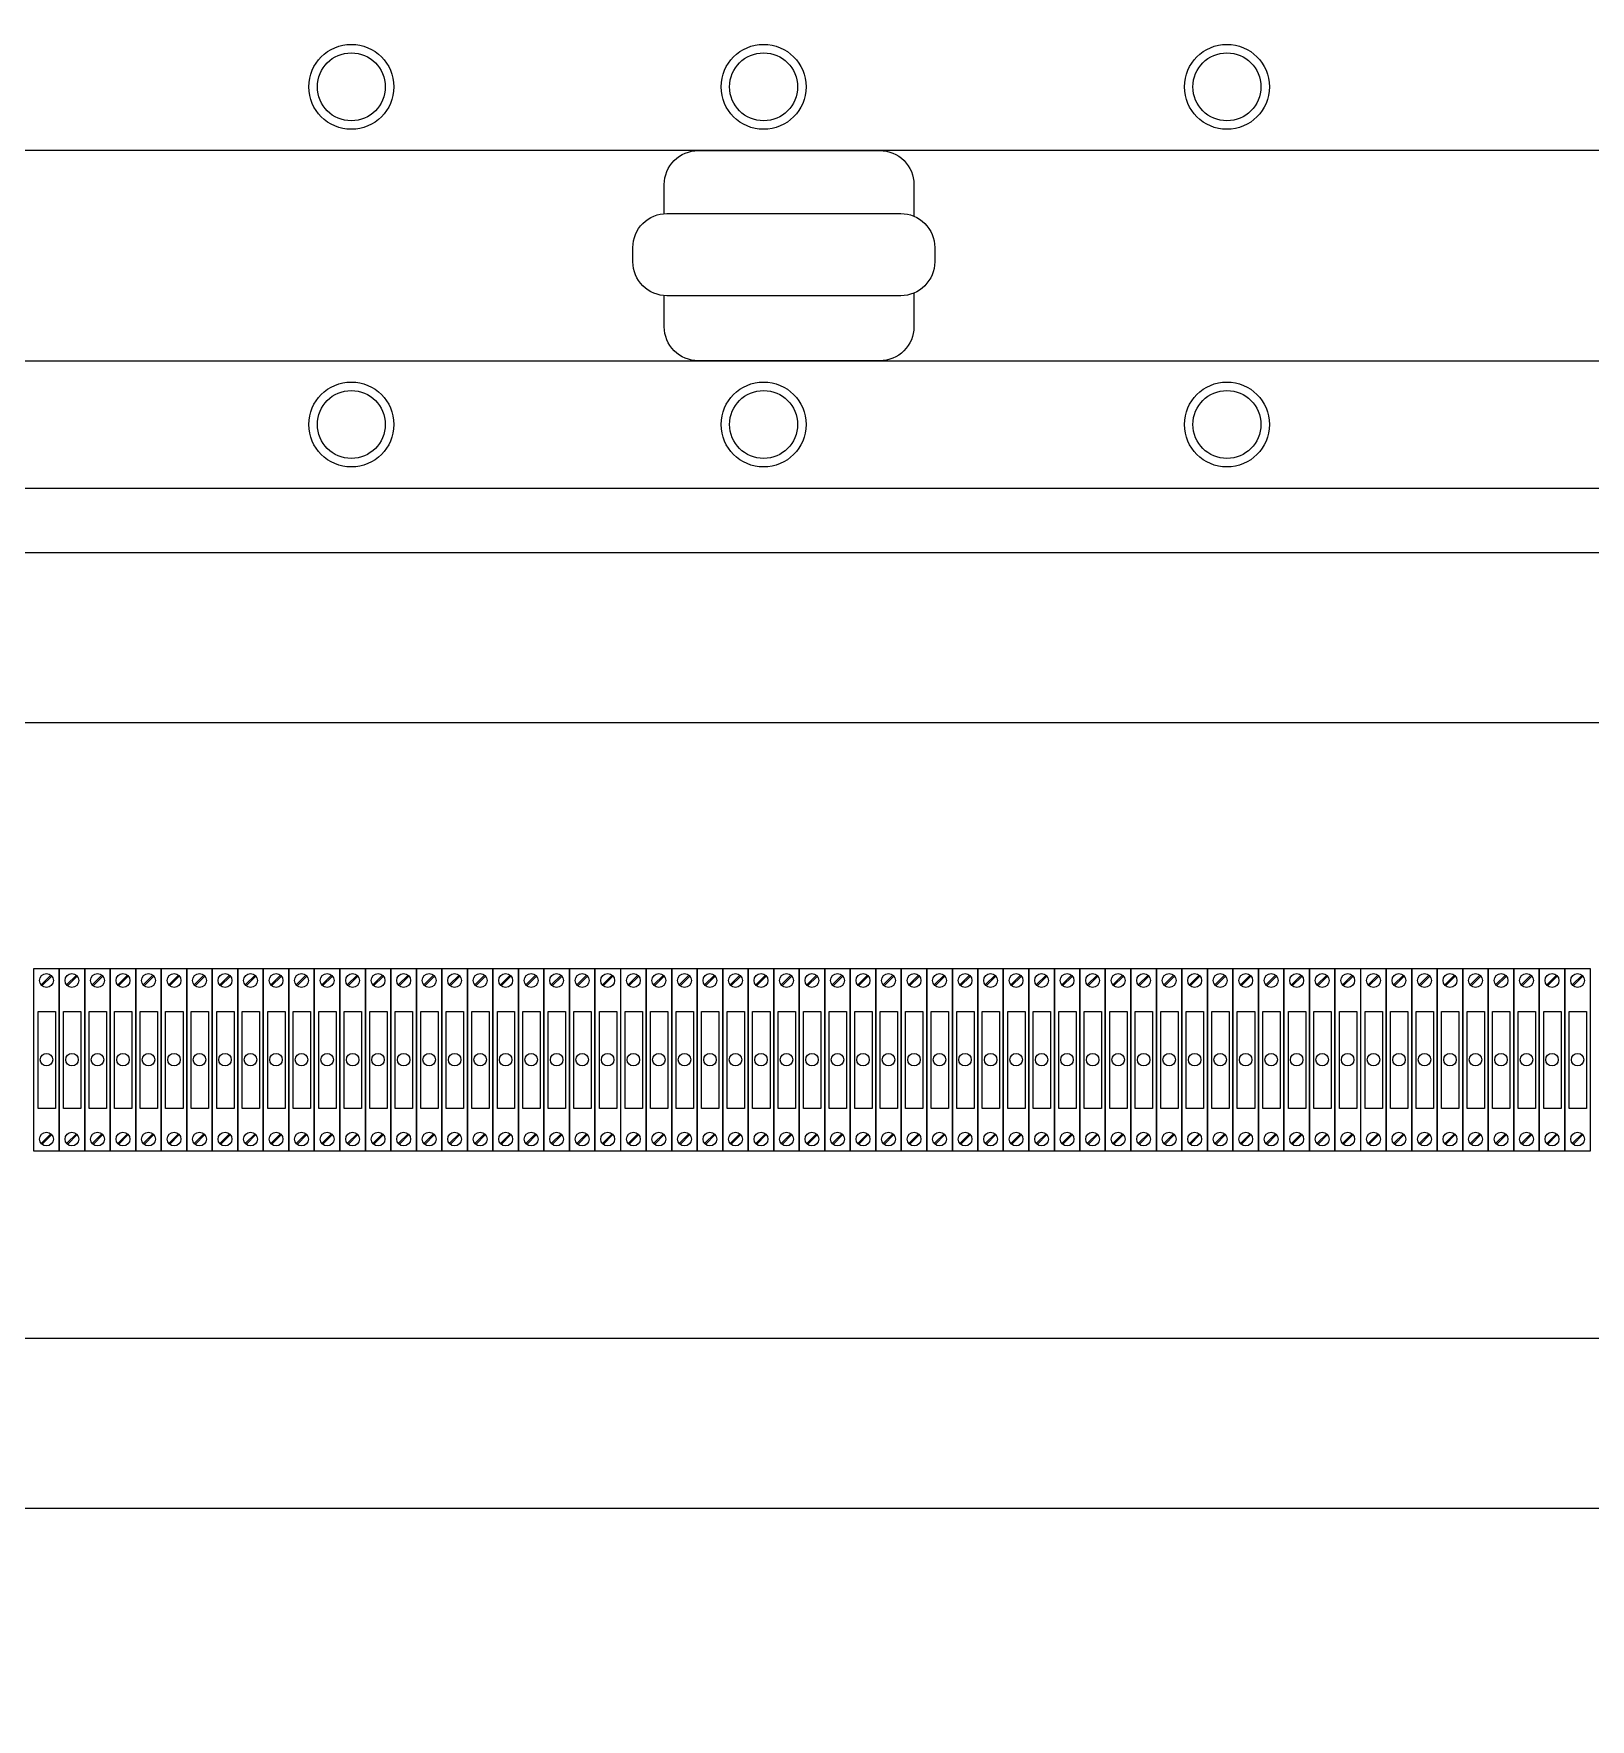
# Model space of a CAD drawing. Header units: millimetres. Extents: x 32721 to 72822, y 57624 to 123188.
# Drawn here: x 38013.9 to 38199, y 61469.1 to 61669.5 of the extents above; entities that cross this region are included whole.
import ezdxf

# ---------------------------------------------------------------- set-up
doc = ezdxf.new("R2010")
doc.units = ezdxf.units.MM
doc.header["$LTSCALE"] = 10
doc.layers.add('1轮廓实线层', color=7, linetype='Continuous', lineweight=18)

msp = doc.modelspace()

# ---------------------------------------------------------------- linework, layer by layer
at = {"layer": '1轮廓实线层'}
for p, q in [((38160.82, 61630.6), (38453.5, 61630.6)), ((37768.4, 61615.44), (38437.57, 61615.44)), ((37793.82, 61607.8), (38412.16, 61607.8)), ((37814.03, 61587.58), (38391.94, 61587.58)), ((38391.94, 61514.36), (37814.03, 61514.36)), ((38391.94, 61494.14), (37814.03, 61494.14))]:
    msp.add_line(p, q, dxfattribs=at)
at = {"layer": '1轮廓实线层', "lineweight": 13}
for p, q in [((38013.94, 61558.36), (38016.97, 61558.36)), ((38013.94, 61536.63), (38013.94, 61558.36)), ((38014.82, 61556.39), (38015.98, 61557.55)), ((38014.92, 61556.29), (38016.08, 61557.45)), ((38016.97, 61558.36), (38016.97, 61536.63)), ((38016.97, 61558.36), (38020, 61558.36)), ((38016.97, 61536.63), (38016.97, 61558.36)), ((38017.85, 61556.39), (38019.01, 61557.55)), ((38017.96, 61556.29), (38019.12, 61557.45)), ((38020, 61558.36), (38020, 61536.63)), ((38020, 61558.36), (38023.03, 61558.36)), ((38020, 61536.63), (38020, 61558.36)), ((38020.89, 61556.39), (38022.05, 61557.55)), ((38020.99, 61556.29), (38022.15, 61557.45)), ((38023.03, 61558.36), (38023.03, 61536.63)), ((38023.03, 61558.36), (38026.07, 61558.36)), ((38023.03, 61536.63), (38023.03, 61558.36)), ((38023.92, 61556.39), (38025.08, 61557.55)), ((38024.02, 61556.29), (38025.18, 61557.45)), ((38026.07, 61558.36), (38026.07, 61536.63)), ((38026.07, 61558.36), (38029.1, 61558.36)), ((38026.07, 61536.63), (38026.07, 61558.36)), ((38026.95, 61556.39), (38028.11, 61557.55)), ((38027.05, 61556.29), (38028.22, 61557.45)), ((38029.1, 61558.36), (38029.1, 61536.63)), ((38029.1, 61558.36), (38032.13, 61558.36)), ((38029.1, 61536.63), (38029.1, 61558.36)), ((38029.99, 61556.39), (38031.15, 61557.55)), ((38030.09, 61556.29), (38031.25, 61557.45)), ((38032.13, 61558.36), (38032.13, 61536.63)), ((38032.13, 61558.36), (38035.17, 61558.36)), ((38032.13, 61536.63), (38032.13, 61558.36)), ((38033.02, 61556.39), (38034.18, 61557.55)), ((38033.12, 61556.29), (38034.28, 61557.45)), ((38035.17, 61558.36), (38035.17, 61536.63)), ((38035.17, 61558.36), (38038.2, 61558.36)), ((38035.17, 61536.63), (38035.17, 61558.36)), ((38036.05, 61556.39), (38037.21, 61557.55)), ((38036.15, 61556.29), (38037.32, 61557.45)), ((38038.2, 61558.36), (38038.2, 61536.63)), ((38038.2, 61558.36), (38041.23, 61558.36)), ((38038.2, 61536.63), (38038.2, 61558.36)), ((38039.09, 61556.39), (38040.25, 61557.55)), ((38039.19, 61556.29), (38040.35, 61557.45)), ((38041.23, 61558.36), (38041.23, 61536.63)), ((38041.23, 61558.36), (38044.27, 61558.36)), ((38041.23, 61536.63), (38041.23, 61558.36)), ((38042.12, 61556.39), (38043.28, 61557.55)), ((38042.22, 61556.29), (38043.38, 61557.45)), ((38044.27, 61558.36), (38044.27, 61536.63)), ((38044.27, 61558.36), (38047.3, 61558.36)), ((38044.27, 61536.63), (38044.27, 61558.36)), ((38045.15, 61556.39), (38046.31, 61557.55)), ((38045.25, 61556.29), (38046.42, 61557.45)), ((38047.3, 61558.36), (38047.3, 61536.63)), ((38047.3, 61558.36), (38050.33, 61558.36)), ((38047.3, 61536.63), (38047.3, 61558.36)), ((38048.18, 61556.39), (38049.35, 61557.55)), ((38048.29, 61556.29), (38049.45, 61557.45)), ((38050.33, 61558.36), (38050.33, 61536.63)), ((38050.33, 61558.36), (38053.37, 61558.36)), ((38050.33, 61536.63), (38050.33, 61558.36)), ((38051.22, 61556.39), (38052.38, 61557.55)), ((38051.32, 61556.29), (38052.48, 61557.45)), ((38053.37, 61558.36), (38053.37, 61536.63)), ((38053.37, 61558.36), (38056.4, 61558.36)), ((38053.37, 61536.63), (38053.37, 61558.36)), ((38054.25, 61556.39), (38055.41, 61557.55)), ((38054.35, 61556.29), (38055.51, 61557.45)), ((38056.4, 61558.36), (38056.4, 61536.63)), ((38056.4, 61558.36), (38059.43, 61558.36)), ((38056.4, 61536.63), (38056.4, 61558.36)), ((38057.28, 61556.39), (38058.45, 61557.55)), ((38057.39, 61556.29), (38058.55, 61557.45)), ((38059.43, 61558.36), (38059.43, 61536.63)), ((38059.43, 61558.36), (38062.47, 61558.36)), ((38059.43, 61536.63), (38059.43, 61558.36)), ((38060.32, 61556.39), (38061.48, 61557.55)), ((38060.42, 61556.29), (38061.58, 61557.45)), ((38062.47, 61558.36), (38062.47, 61536.63)), ((38062.47, 61558.36), (38065.5, 61558.36)), ((38062.47, 61536.63), (38062.47, 61558.36)), ((38063.35, 61556.39), (38064.51, 61557.55)), ((38063.45, 61556.29), (38064.61, 61557.45)), ((38065.5, 61558.36), (38065.5, 61536.63)), ((38065.5, 61558.36), (38068.53, 61558.36)), ((38065.5, 61536.63), (38065.5, 61558.36)), ((38066.38, 61556.39), (38067.55, 61557.55)), ((38066.49, 61556.29), (38067.65, 61557.45)), ((38068.53, 61558.36), (38068.53, 61536.63)), ((38068.53, 61558.36), (38071.56, 61558.36)), ((38068.53, 61536.63), (38068.53, 61558.36)), ((38069.42, 61556.39), (38070.58, 61557.55)), ((38069.52, 61556.29), (38070.68, 61557.45)), ((38071.56, 61558.36), (38071.56, 61536.63)), ((38071.57, 61558.36), (38074.6, 61558.36)), ((38071.57, 61536.63), (38071.57, 61558.36)), ((38072.45, 61556.39), (38073.61, 61557.55)), ((38072.55, 61556.29), (38073.71, 61557.45)), ((38074.6, 61558.36), (38074.6, 61536.63)), ((38074.6, 61558.36), (38077.63, 61558.36)), ((38074.6, 61536.63), (38074.6, 61558.36)), ((38075.48, 61556.39), (38076.64, 61557.55)), ((38075.58, 61556.29), (38076.75, 61557.45)), ((38077.63, 61558.36), (38077.63, 61536.63)), ((38077.63, 61558.36), (38080.66, 61558.36)), ((38077.63, 61536.63), (38077.63, 61558.36)), ((38078.52, 61556.39), (38079.68, 61557.55)), ((38078.62, 61556.29), (38079.78, 61557.45)), ((38080.66, 61558.36), (38080.66, 61536.63)), ((38080.66, 61558.36), (38083.7, 61558.36)), ((38080.66, 61536.63), (38080.66, 61558.36)), ((38081.55, 61556.39), (38082.71, 61557.55)), ((38081.65, 61556.29), (38082.81, 61557.45)), ((38083.7, 61558.36), (38083.7, 61536.63)), ((38083.72, 61558.36), (38086.76, 61558.36)), ((38084.61, 61556.39), (38085.77, 61557.55)), ((38084.71, 61556.29), (38085.87, 61557.45)), ((38086.76, 61558.36), (38086.76, 61536.63)), ((38086.76, 61558.36), (38089.79, 61558.36)), ((38086.76, 61536.63), (38086.76, 61558.36)), ((38087.64, 61556.39), (38088.8, 61557.55)), ((38087.74, 61556.29), (38088.91, 61557.45)), ((38089.79, 61558.36), (38089.79, 61536.63)), ((38089.79, 61558.36), (38092.82, 61558.36)), ((38089.79, 61536.63), (38089.79, 61558.36)), ((38090.68, 61556.39), (38091.84, 61557.55)), ((38090.78, 61556.29), (38091.94, 61557.45)), ((38092.82, 61558.36), (38092.82, 61536.63)), ((38092.82, 61558.36), (38095.86, 61558.36)), ((38092.82, 61536.63), (38092.82, 61558.36)), ((38093.71, 61556.39), (38094.87, 61557.55)), ((38093.81, 61556.29), (38094.97, 61557.45)), ((38095.86, 61558.36), (38095.86, 61536.63)), ((38095.86, 61558.36), (38098.89, 61558.36)), ((38095.86, 61536.63), (38095.86, 61558.36)), ((38096.74, 61556.39), (38097.9, 61557.55)), ((38096.84, 61556.29), (38098.01, 61557.45)), ((38098.89, 61558.36), (38098.89, 61536.63)), ((38098.89, 61558.36), (38101.92, 61558.36)), ((38098.89, 61536.63), (38098.89, 61558.36)), ((38099.78, 61556.39), (38100.94, 61557.55)), ((38099.88, 61556.29), (38101.04, 61557.45)), ((38101.92, 61558.36), (38101.92, 61536.63)), ((38101.92, 61558.36), (38104.96, 61558.36)), ((38101.92, 61536.63), (38101.92, 61558.36)), ((38102.81, 61556.39), (38103.97, 61557.55)), ((38102.91, 61556.29), (38104.07, 61557.45)), ((38104.96, 61558.36), (38104.96, 61536.63)), ((38104.96, 61558.36), (38107.99, 61558.36)), ((38104.96, 61536.63), (38104.96, 61558.36)), ((38105.84, 61556.39), (38107, 61557.55)), ((38105.94, 61556.29), (38107.11, 61557.45)), ((38107.99, 61558.36), (38107.99, 61536.63)), ((38107.99, 61558.36), (38111.02, 61558.36)), ((38107.99, 61536.63), (38107.99, 61558.36)), ((38108.87, 61556.39), (38110.04, 61557.55)), ((38108.98, 61556.29), (38110.14, 61557.45)), ((38111.02, 61558.36), (38111.02, 61536.63)), ((38111.02, 61558.36), (38114.06, 61558.36)), ((38111.02, 61536.63), (38111.02, 61558.36)), ((38111.91, 61556.39), (38113.07, 61557.55)), ((38112.01, 61556.29), (38113.17, 61557.45)), ((38114.06, 61558.36), (38114.06, 61536.63)), ((38114.06, 61558.36), (38117.09, 61558.36)), ((38114.06, 61536.63), (38114.06, 61558.36)), ((38114.94, 61556.39), (38116.1, 61557.55)), ((38115.04, 61556.29), (38116.2, 61557.45)), ((38117.09, 61558.36), (38117.09, 61536.63)), ((38117.09, 61558.36), (38120.12, 61558.36)), ((38117.09, 61536.63), (38117.09, 61558.36)), ((38117.97, 61556.39), (38119.14, 61557.55)), ((38118.08, 61556.29), (38119.24, 61557.45)), ((38120.12, 61558.36), (38120.12, 61536.63)), ((38120.12, 61558.36), (38123.16, 61558.36)), ((38120.12, 61536.63), (38120.12, 61558.36)), ((38121.01, 61556.39), (38122.17, 61557.55)), ((38121.11, 61556.29), (38122.27, 61557.45)), ((38123.16, 61558.36), (38123.16, 61536.63)), ((38123.16, 61558.36), (38126.19, 61558.36)), ((38123.16, 61536.63), (38123.16, 61558.36)), ((38124.04, 61556.39), (38125.2, 61557.55)), ((38124.14, 61556.29), (38125.3, 61557.45)), ((38126.19, 61558.36), (38126.19, 61536.63)), ((38126.19, 61558.36), (38129.22, 61558.36)), ((38126.19, 61536.63), (38126.19, 61558.36)), ((38127.07, 61556.39), (38128.24, 61557.55)), ((38127.18, 61556.29), (38128.34, 61557.45)), ((38129.22, 61558.36), (38129.22, 61536.63)), ((38129.22, 61558.36), (38132.25, 61558.36)), ((38129.22, 61536.63), (38129.22, 61558.36)), ((38130.11, 61556.39), (38131.27, 61557.55)), ((38130.21, 61556.29), (38131.37, 61557.45)), ((38132.25, 61558.36), (38132.25, 61536.63)), ((38132.26, 61558.36), (38135.29, 61558.36)), ((38132.26, 61536.63), (38132.26, 61558.36)), ((38133.14, 61556.39), (38134.3, 61557.55)), ((38133.24, 61556.29), (38134.4, 61557.45)), ((38135.29, 61558.36), (38135.29, 61536.63)), ((38135.29, 61558.36), (38138.32, 61558.36)), ((38135.29, 61536.63), (38135.29, 61558.36)), ((38136.17, 61556.39), (38137.33, 61557.55)), ((38136.27, 61556.29), (38137.44, 61557.45)), ((38138.32, 61558.36), (38138.32, 61536.63)), ((38138.32, 61558.36), (38141.35, 61558.36)), ((38138.32, 61536.63), (38138.32, 61558.36)), ((38139.21, 61556.39), (38140.37, 61557.55)), ((38139.31, 61556.29), (38140.47, 61557.45)), ((38141.35, 61558.36), (38141.35, 61536.63)), ((38141.35, 61558.36), (38144.39, 61558.36)), ((38141.35, 61536.63), (38141.35, 61558.36)), ((38142.24, 61556.39), (38143.4, 61557.55)), ((38142.34, 61556.29), (38143.5, 61557.45)), ((38144.39, 61558.36), (38144.39, 61536.63)), ((38144.39, 61558.36), (38147.42, 61558.36)), ((38144.39, 61536.63), (38144.39, 61558.36)), ((38145.27, 61556.39), (38146.43, 61557.55)), ((38145.37, 61556.29), (38146.54, 61557.45)), ((38147.42, 61558.36), (38147.42, 61536.63)), ((38147.42, 61536.63), (38147.42, 61558.36)), ((38147.42, 61558.36), (38150.45, 61558.36)), ((38147.42, 61536.63), (38147.42, 61558.36)), ((38148.31, 61556.39), (38149.47, 61557.55)), ((38148.41, 61556.29), (38149.57, 61557.45)), ((38150.45, 61558.36), (38150.45, 61536.63)), ((38150.45, 61558.36), (38153.49, 61558.36)), ((38150.45, 61536.63), (38150.45, 61558.36)), ((38151.34, 61556.39), (38152.5, 61557.55)), ((38151.44, 61556.29), (38152.6, 61557.45)), ((38153.49, 61558.36), (38153.49, 61536.63)), ((38153.49, 61558.36), (38156.52, 61558.36)), ((38153.49, 61536.63), (38153.49, 61558.36)), ((38154.37, 61556.39), (38155.53, 61557.55)), ((38154.47, 61556.29), (38155.64, 61557.45)), ((38156.52, 61558.36), (38156.52, 61536.63)), ((38156.52, 61558.36), (38159.55, 61558.36)), ((38156.52, 61536.63), (38156.52, 61558.36)), ((38157.41, 61556.39), (38158.57, 61557.55)), ((38157.51, 61556.29), (38158.67, 61557.45)), ((38159.55, 61558.36), (38159.55, 61536.63)), ((38159.55, 61558.36), (38162.59, 61558.36)), ((38159.55, 61536.63), (38159.55, 61558.36)), ((38160.44, 61556.39), (38161.6, 61557.55)), ((38160.54, 61556.29), (38161.7, 61557.45)), ((38162.59, 61558.36), (38162.59, 61536.63)), ((38162.59, 61558.36), (38165.62, 61558.36)), ((38162.59, 61536.63), (38162.59, 61558.36)), ((38163.47, 61556.39), (38164.63, 61557.55)), ((38163.57, 61556.29), (38164.74, 61557.45)), ((38165.62, 61558.36), (38165.62, 61536.63)), ((38165.62, 61558.36), (38168.65, 61558.36)), ((38165.62, 61536.63), (38165.62, 61558.36)), ((38166.51, 61556.39), (38167.67, 61557.55)), ((38166.61, 61556.29), (38167.77, 61557.45)), ((38168.65, 61558.36), (38168.65, 61536.63)), ((38168.65, 61558.36), (38171.69, 61558.36)), ((38168.65, 61536.63), (38168.65, 61558.36)), ((38169.54, 61556.39), (38170.7, 61557.55)), ((38169.64, 61556.29), (38170.8, 61557.45)), ((38171.69, 61558.36), (38171.69, 61536.63)), ((38171.71, 61558.36), (38174.75, 61558.36)), ((38172.6, 61556.39), (38173.76, 61557.55)), ((38172.7, 61556.29), (38173.86, 61557.45)), ((38174.75, 61558.36), (38174.75, 61536.63)), ((38174.75, 61558.36), (38177.78, 61558.36)), ((38174.75, 61536.63), (38174.75, 61558.36)), ((38175.63, 61556.39), (38176.79, 61557.55)), ((38175.73, 61556.29), (38176.9, 61557.45)), ((38177.78, 61558.36), (38177.78, 61536.63)), ((38177.78, 61558.36), (38180.81, 61558.36)), ((38177.78, 61536.63), (38177.78, 61558.36)), ((38178.66, 61556.39), (38179.83, 61557.55)), ((38178.77, 61556.29), (38179.93, 61557.45)), ((38180.81, 61558.36), (38180.81, 61536.63)), ((38180.81, 61558.36), (38183.85, 61558.36)), ((38180.81, 61536.63), (38180.81, 61558.36)), ((38181.7, 61556.39), (38182.86, 61557.55)), ((38181.8, 61556.29), (38182.96, 61557.45)), ((38183.85, 61558.36), (38183.85, 61536.63)), ((38183.85, 61558.36), (38186.88, 61558.36)), ((38183.85, 61536.63), (38183.85, 61558.36)), ((38184.73, 61556.39), (38185.89, 61557.55)), ((38184.83, 61556.29), (38185.99, 61557.45)), ((38186.88, 61558.36), (38186.88, 61536.63)), ((38186.88, 61558.36), (38189.91, 61558.36)), ((38186.88, 61536.63), (38186.88, 61558.36)), ((38187.76, 61556.39), (38188.93, 61557.55)), ((38187.87, 61556.29), (38189.03, 61557.45)), ((38189.91, 61558.36), (38189.91, 61536.63)), ((38189.91, 61558.36), (38192.95, 61558.36)), ((38189.91, 61536.63), (38189.91, 61558.36)), ((38190.8, 61556.39), (38191.96, 61557.55)), ((38190.9, 61556.29), (38192.06, 61557.45)), ((38192.95, 61558.36), (38192.95, 61536.63)), ((38192.95, 61558.36), (38195.98, 61558.36)), ((38192.95, 61536.63), (38192.95, 61558.36)), ((38193.83, 61556.39), (38194.99, 61557.55)), ((38193.93, 61556.29), (38195.09, 61557.45)), ((38195.98, 61558.36), (38195.98, 61536.63)), ((38195.98, 61558.36), (38199.01, 61558.36)), ((38195.98, 61536.63), (38195.98, 61558.36)), ((38196.86, 61556.39), (38198.03, 61557.55)), ((38196.97, 61556.29), (38198.13, 61557.45)), ((38199.01, 61558.36), (38199.01, 61536.63)), ((38014.82, 61537.54), (38015.98, 61538.7)), ((38014.92, 61537.44), (38016.08, 61538.6)), ((38017.85, 61537.54), (38019.01, 61538.7)), ((38017.96, 61537.44), (38019.12, 61538.6)), ((38020.89, 61537.54), (38022.05, 61538.7)), ((38020.99, 61537.44), (38022.15, 61538.6)), ((38023.92, 61537.54), (38025.08, 61538.7)), ((38024.02, 61537.44), (38025.18, 61538.6)), ((38026.95, 61537.54), (38028.11, 61538.7)), ((38027.05, 61537.44), (38028.22, 61538.6)), ((38029.99, 61537.54), (38031.15, 61538.7)), ((38030.09, 61537.44), (38031.25, 61538.6)), ((38033.02, 61537.54), (38034.18, 61538.7)), ((38033.12, 61537.44), (38034.28, 61538.6)), ((38036.05, 61537.54), (38037.21, 61538.7)), ((38036.15, 61537.44), (38037.32, 61538.6)), ((38039.09, 61537.54), (38040.25, 61538.7)), ((38039.19, 61537.44), (38040.35, 61538.6)), ((38042.12, 61537.54), (38043.28, 61538.7)), ((38042.22, 61537.44), (38043.38, 61538.6)), ((38045.15, 61537.54), (38046.31, 61538.7)), ((38045.25, 61537.44), (38046.42, 61538.6)), ((38048.18, 61537.54), (38049.35, 61538.7)), ((38048.29, 61537.44), (38049.45, 61538.6)), ((38051.22, 61537.54), (38052.38, 61538.7)), ((38051.32, 61537.44), (38052.48, 61538.6)), ((38054.25, 61537.54), (38055.41, 61538.7)), ((38054.35, 61537.44), (38055.51, 61538.6)), ((38057.28, 61537.54), (38058.45, 61538.7)), ((38057.39, 61537.44), (38058.55, 61538.6)), ((38060.32, 61537.54), (38061.48, 61538.7)), ((38060.42, 61537.44), (38061.58, 61538.6)), ((38063.35, 61537.54), (38064.51, 61538.7)), ((38063.45, 61537.44), (38064.61, 61538.6)), ((38066.38, 61537.54), (38067.55, 61538.7)), ((38066.49, 61537.44), (38067.65, 61538.6)), ((38069.42, 61537.54), (38070.58, 61538.7)), ((38069.52, 61537.44), (38070.68, 61538.6)), ((38072.45, 61537.54), (38073.61, 61538.7)), ((38072.55, 61537.44), (38073.71, 61538.6)), ((38075.48, 61537.54), (38076.64, 61538.7)), ((38075.58, 61537.44), (38076.75, 61538.6)), ((38078.52, 61537.54), (38079.68, 61538.7)), ((38078.62, 61537.44), (38079.78, 61538.6)), ((38081.55, 61537.54), (38082.71, 61538.7)), ((38081.65, 61537.44), (38082.81, 61538.6)), ((38084.61, 61537.54), (38085.77, 61538.7)), ((38084.71, 61537.44), (38085.87, 61538.6)), ((38087.64, 61537.54), (38088.8, 61538.7)), ((38087.74, 61537.44), (38088.91, 61538.6)), ((38090.68, 61537.54), (38091.84, 61538.7)), ((38090.78, 61537.44), (38091.94, 61538.6)), ((38093.71, 61537.54), (38094.87, 61538.7)), ((38093.81, 61537.44), (38094.97, 61538.6)), ((38096.74, 61537.54), (38097.9, 61538.7)), ((38096.84, 61537.44), (38098.01, 61538.6)), ((38099.78, 61537.54), (38100.94, 61538.7)), ((38099.88, 61537.44), (38101.04, 61538.6)), ((38102.81, 61537.54), (38103.97, 61538.7)), ((38102.91, 61537.44), (38104.07, 61538.6)), ((38105.84, 61537.54), (38107, 61538.7)), ((38105.94, 61537.44), (38107.11, 61538.6)), ((38108.87, 61537.54), (38110.04, 61538.7)), ((38108.98, 61537.44), (38110.14, 61538.6)), ((38111.91, 61537.54), (38113.07, 61538.7)), ((38112.01, 61537.44), (38113.17, 61538.6)), ((38114.94, 61537.54), (38116.1, 61538.7)), ((38115.04, 61537.44), (38116.2, 61538.6)), ((38117.97, 61537.54), (38119.14, 61538.7)), ((38118.08, 61537.44), (38119.24, 61538.6)), ((38121.01, 61537.54), (38122.17, 61538.7)), ((38121.11, 61537.44), (38122.27, 61538.6)), ((38124.04, 61537.54), (38125.2, 61538.7)), ((38124.14, 61537.44), (38125.3, 61538.6)), ((38127.07, 61537.54), (38128.24, 61538.7)), ((38127.18, 61537.44), (38128.34, 61538.6)), ((38130.11, 61537.54), (38131.27, 61538.7)), ((38130.21, 61537.44), (38131.37, 61538.6)), ((38133.14, 61537.54), (38134.3, 61538.7)), ((38133.24, 61537.44), (38134.4, 61538.6)), ((38136.17, 61537.54), (38137.33, 61538.7)), ((38136.27, 61537.44), (38137.44, 61538.6)), ((38139.21, 61537.54), (38140.37, 61538.7)), ((38139.31, 61537.44), (38140.47, 61538.6)), ((38142.24, 61537.54), (38143.4, 61538.7)), ((38142.34, 61537.44), (38143.5, 61538.6)), ((38145.27, 61537.54), (38146.43, 61538.7)), ((38145.37, 61537.44), (38146.54, 61538.6)), ((38148.31, 61537.54), (38149.47, 61538.7)), ((38148.41, 61537.44), (38149.57, 61538.6)), ((38151.34, 61537.54), (38152.5, 61538.7)), ((38151.44, 61537.44), (38152.6, 61538.6)), ((38154.37, 61537.54), (38155.53, 61538.7)), ((38154.47, 61537.44), (38155.64, 61538.6)), ((38157.41, 61537.54), (38158.57, 61538.7)), ((38157.51, 61537.44), (38158.67, 61538.6)), ((38160.44, 61537.54), (38161.6, 61538.7)), ((38160.54, 61537.44), (38161.7, 61538.6)), ((38163.47, 61537.54), (38164.63, 61538.7)), ((38163.57, 61537.44), (38164.74, 61538.6)), ((38166.51, 61537.54), (38167.67, 61538.7)), ((38166.61, 61537.44), (38167.77, 61538.6)), ((38169.54, 61537.54), (38170.7, 61538.7)), ((38169.64, 61537.44), (38170.8, 61538.6)), ((38172.6, 61537.54), (38173.76, 61538.7)), ((38172.7, 61537.44), (38173.86, 61538.6)), ((38175.63, 61537.54), (38176.79, 61538.7)), ((38175.73, 61537.44), (38176.9, 61538.6)), ((38178.66, 61537.54), (38179.83, 61538.7)), ((38178.77, 61537.44), (38179.93, 61538.6)), ((38181.7, 61537.54), (38182.86, 61538.7)), ((38181.8, 61537.44), (38182.96, 61538.6)), ((38184.73, 61537.54), (38185.89, 61538.7)), ((38184.83, 61537.44), (38185.99, 61538.6)), ((38187.76, 61537.54), (38188.93, 61538.7)), ((38187.87, 61537.44), (38189.03, 61538.6)), ((38190.8, 61537.54), (38191.96, 61538.7)), ((38190.9, 61537.44), (38192.06, 61538.6)), ((38193.83, 61537.54), (38194.99, 61538.7)), ((38193.93, 61537.44), (38195.09, 61538.6)), ((38196.86, 61537.54), (38198.03, 61538.7)), ((38196.97, 61537.44), (38198.13, 61538.6)), ((38016.97, 61536.63), (38013.94, 61536.63)), ((38020, 61536.63), (38016.97, 61536.63)), ((38023.03, 61536.63), (38020, 61536.63)), ((38026.07, 61536.63), (38023.03, 61536.63)), ((38029.1, 61536.63), (38026.07, 61536.63)), ((38032.13, 61536.63), (38029.1, 61536.63)), ((38035.17, 61536.63), (38032.13, 61536.63)), ((38038.2, 61536.63), (38035.17, 61536.63)), ((38041.23, 61536.63), (38038.2, 61536.63)), ((38044.27, 61536.63), (38041.23, 61536.63)), ((38047.3, 61536.63), (38044.27, 61536.63)), ((38050.33, 61536.63), (38047.3, 61536.63)), ((38053.37, 61536.63), (38050.33, 61536.63)), ((38056.4, 61536.63), (38053.37, 61536.63)), ((38059.43, 61536.63), (38056.4, 61536.63)), ((38062.47, 61536.63), (38059.43, 61536.63)), ((38065.5, 61536.63), (38062.47, 61536.63)), ((38068.53, 61536.63), (38065.5, 61536.63)), ((38071.56, 61536.63), (38068.53, 61536.63)), ((38074.6, 61536.63), (38071.57, 61536.63)), ((38077.63, 61536.63), (38074.6, 61536.63)), ((38080.66, 61536.63), (38077.63, 61536.63)), ((38083.7, 61536.63), (38080.66, 61536.63)), ((38086.76, 61536.63), (38083.72, 61536.63)), ((38089.79, 61536.63), (38086.76, 61536.63)), ((38092.82, 61536.63), (38089.79, 61536.63)), ((38095.86, 61536.63), (38092.82, 61536.63)), ((38098.89, 61536.63), (38095.86, 61536.63)), ((38101.92, 61536.63), (38098.89, 61536.63)), ((38104.96, 61536.63), (38101.92, 61536.63)), ((38107.99, 61536.63), (38104.96, 61536.63)), ((38111.02, 61536.63), (38107.99, 61536.63)), ((38114.06, 61536.63), (38111.02, 61536.63)), ((38117.09, 61536.63), (38114.06, 61536.63)), ((38120.12, 61536.63), (38117.09, 61536.63)), ((38123.16, 61536.63), (38120.12, 61536.63)), ((38126.19, 61536.63), (38123.16, 61536.63)), ((38129.22, 61536.63), (38126.19, 61536.63)), ((38132.25, 61536.63), (38129.22, 61536.63)), ((38135.29, 61536.63), (38132.26, 61536.63)), ((38138.32, 61536.63), (38135.29, 61536.63)), ((38141.35, 61536.63), (38138.32, 61536.63)), ((38144.39, 61536.63), (38141.35, 61536.63)), ((38147.42, 61536.63), (38144.39, 61536.63)), ((38150.45, 61536.63), (38147.42, 61536.63)), ((38153.49, 61536.63), (38150.45, 61536.63)), ((38156.52, 61536.63), (38153.49, 61536.63)), ((38159.55, 61536.63), (38156.52, 61536.63)), ((38162.59, 61536.63), (38159.55, 61536.63)), ((38165.62, 61536.63), (38162.59, 61536.63)), ((38168.65, 61536.63), (38165.62, 61536.63)), ((38171.69, 61536.63), (38168.65, 61536.63)), ((38174.75, 61536.63), (38171.71, 61536.63)), ((38177.78, 61536.63), (38174.75, 61536.63)), ((38180.81, 61536.63), (38177.78, 61536.63)), ((38183.85, 61536.63), (38180.81, 61536.63)), ((38186.88, 61536.63), (38183.85, 61536.63)), ((38189.91, 61536.63), (38186.88, 61536.63)), ((38192.95, 61536.63), (38189.91, 61536.63)), ((38195.98, 61536.63), (38192.95, 61536.63)), ((38199.01, 61536.63), (38195.98, 61536.63))]:
    msp.add_line(p, q, dxfattribs=at)
at = {"layer": '1轮廓实线层'}
for points in [[(38452.49, 61655.58), (37755.02, 61655.58, -0.414214), (37749.97, 61660.63), (37749.97, 62054.85, -0.414214), (37755.02, 62059.91)], [(38088.91, 61648.09), (38088.91, 61651.53, -0.414214), (38092.95, 61655.58), (38114.55, 61655.58, -0.414214), (38118.6, 61651.53), (38118.6, 61647.79)], [(38118.6, 61638.64), (38118.6, 61634.64, -0.414214), (38114.55, 61630.6), (38092.95, 61630.6, -0.414214), (38088.91, 61634.64), (38088.91, 61638.33)], [(37754.01, 61377.89, -0.414214), (37749.97, 61381.94), (37749.97, 61626.56, -0.414214), (37754.01, 61630.6), (38160.82, 61630.6)]]:
    msp.add_lwpolyline(points, format="xyb", dxfattribs=at)
msp.add_lwpolyline([(38085.18, 61644.06, -0.414214), (38089.22, 61648.1), (38117.02, 61648.1, -0.414214), (38121.06, 61644.06), (38121.06, 61642.36, -0.414214), (38117.02, 61638.32), (38089.22, 61638.32, -0.414214), (38085.18, 61642.36)], format="xyb", close=True, dxfattribs=at)
at = {"layer": '1轮廓实线层', "lineweight": 13}
for points in [[(38014.46, 61553.22), (38016.52, 61553.22), (38016.52, 61541.72), (38014.46, 61541.72)], [(38017.49, 61553.22), (38019.55, 61553.22), (38019.55, 61541.72), (38017.49, 61541.72)], [(38020.52, 61553.22), (38022.59, 61553.22), (38022.59, 61541.72), (38020.52, 61541.72)], [(38023.56, 61553.22), (38025.62, 61553.22), (38025.62, 61541.72), (38023.56, 61541.72)], [(38026.59, 61553.22), (38028.65, 61553.22), (38028.65, 61541.72), (38026.59, 61541.72)], [(38029.62, 61553.22), (38031.69, 61553.22), (38031.69, 61541.72), (38029.62, 61541.72)], [(38032.66, 61553.22), (38034.72, 61553.22), (38034.72, 61541.72), (38032.66, 61541.72)], [(38035.69, 61553.22), (38037.75, 61553.22), (38037.75, 61541.72), (38035.69, 61541.72)], [(38038.72, 61553.22), (38040.79, 61553.22), (38040.79, 61541.72), (38038.72, 61541.72)], [(38041.76, 61553.22), (38043.82, 61553.22), (38043.82, 61541.72), (38041.76, 61541.72)], [(38044.79, 61553.22), (38046.85, 61553.22), (38046.85, 61541.72), (38044.79, 61541.72)], [(38047.82, 61553.22), (38049.89, 61553.22), (38049.89, 61541.72), (38047.82, 61541.72)], [(38050.86, 61553.22), (38052.92, 61553.22), (38052.92, 61541.72), (38050.86, 61541.72)], [(38053.89, 61553.22), (38055.95, 61553.22), (38055.95, 61541.72), (38053.89, 61541.72)], [(38056.92, 61553.22), (38058.98, 61553.22), (38058.98, 61541.72), (38056.92, 61541.72)], [(38059.96, 61553.22), (38062.02, 61553.22), (38062.02, 61541.72), (38059.96, 61541.72)], [(38062.99, 61553.22), (38065.05, 61553.22), (38065.05, 61541.72), (38062.99, 61541.72)], [(38066.02, 61553.22), (38068.08, 61553.22), (38068.08, 61541.72), (38066.02, 61541.72)], [(38069.06, 61553.22), (38071.12, 61553.22), (38071.12, 61541.72), (38069.06, 61541.72)], [(38072.09, 61553.22), (38074.15, 61553.22), (38074.15, 61541.72), (38072.09, 61541.72)], [(38075.12, 61553.22), (38077.18, 61553.22), (38077.18, 61541.72), (38075.12, 61541.72)], [(38078.15, 61553.22), (38080.22, 61553.22), (38080.22, 61541.72), (38078.15, 61541.72)], [(38081.19, 61553.22), (38083.25, 61553.22), (38083.25, 61541.72), (38081.19, 61541.72)], [(38084.25, 61553.22), (38086.31, 61553.22), (38086.31, 61541.72), (38084.25, 61541.72)], [(38087.28, 61553.22), (38089.34, 61553.22), (38089.34, 61541.72), (38087.28, 61541.72)], [(38090.31, 61553.22), (38092.38, 61553.22), (38092.38, 61541.72), (38090.31, 61541.72)], [(38093.35, 61553.22), (38095.41, 61553.22), (38095.41, 61541.72), (38093.35, 61541.72)], [(38096.38, 61553.22), (38098.44, 61553.22), (38098.44, 61541.72), (38096.38, 61541.72)], [(38099.41, 61553.22), (38101.48, 61553.22), (38101.48, 61541.72), (38099.41, 61541.72)], [(38102.45, 61553.22), (38104.51, 61553.22), (38104.51, 61541.72), (38102.45, 61541.72)], [(38105.48, 61553.22), (38107.54, 61553.22), (38107.54, 61541.72), (38105.48, 61541.72)], [(38108.51, 61553.22), (38110.58, 61553.22), (38110.58, 61541.72), (38108.51, 61541.72)], [(38111.55, 61553.22), (38113.61, 61553.22), (38113.61, 61541.72), (38111.55, 61541.72)], [(38114.58, 61553.22), (38116.64, 61553.22), (38116.64, 61541.72), (38114.58, 61541.72)], [(38117.61, 61553.22), (38119.67, 61553.22), (38119.67, 61541.72), (38117.61, 61541.72)], [(38120.65, 61553.22), (38122.71, 61553.22), (38122.71, 61541.72), (38120.65, 61541.72)], [(38123.68, 61553.22), (38125.74, 61553.22), (38125.74, 61541.72), (38123.68, 61541.72)], [(38126.71, 61553.22), (38128.77, 61553.22), (38128.77, 61541.72), (38126.71, 61541.72)], [(38129.75, 61553.22), (38131.81, 61553.22), (38131.81, 61541.72), (38129.75, 61541.72)], [(38132.78, 61553.22), (38134.84, 61553.22), (38134.84, 61541.72), (38132.78, 61541.72)], [(38135.81, 61553.22), (38137.87, 61553.22), (38137.87, 61541.72), (38135.81, 61541.72)], [(38138.84, 61553.22), (38140.91, 61553.22), (38140.91, 61541.72), (38138.84, 61541.72)], [(38141.88, 61553.22), (38143.94, 61553.22), (38143.94, 61541.72), (38141.88, 61541.72)], [(38144.91, 61553.22), (38146.97, 61553.22), (38146.97, 61541.72), (38144.91, 61541.72)], [(38147.94, 61553.22), (38150.01, 61553.22), (38150.01, 61541.72), (38147.94, 61541.72)], [(38150.98, 61553.22), (38153.04, 61553.22), (38153.04, 61541.72), (38150.98, 61541.72)], [(38154.01, 61553.22), (38156.07, 61553.22), (38156.07, 61541.72), (38154.01, 61541.72)], [(38157.04, 61553.22), (38159.11, 61553.22), (38159.11, 61541.72), (38157.04, 61541.72)], [(38160.08, 61553.22), (38162.14, 61553.22), (38162.14, 61541.72), (38160.08, 61541.72)], [(38163.11, 61553.22), (38165.17, 61553.22), (38165.17, 61541.72), (38163.11, 61541.72)], [(38166.14, 61553.22), (38168.21, 61553.22), (38168.21, 61541.72), (38166.14, 61541.72)], [(38169.18, 61553.22), (38171.24, 61553.22), (38171.24, 61541.72), (38169.18, 61541.72)], [(38172.24, 61553.22), (38174.3, 61553.22), (38174.3, 61541.72), (38172.24, 61541.72)], [(38175.27, 61553.22), (38177.33, 61553.22), (38177.33, 61541.72), (38175.27, 61541.72)], [(38178.3, 61553.22), (38180.37, 61553.22), (38180.37, 61541.72), (38178.3, 61541.72)], [(38181.34, 61553.22), (38183.4, 61553.22), (38183.4, 61541.72), (38181.34, 61541.72)], [(38184.37, 61553.22), (38186.43, 61553.22), (38186.43, 61541.72), (38184.37, 61541.72)], [(38187.4, 61553.22), (38189.46, 61553.22), (38189.46, 61541.72), (38187.4, 61541.72)], [(38190.44, 61553.22), (38192.5, 61553.22), (38192.5, 61541.72), (38190.44, 61541.72)], [(38193.47, 61553.22), (38195.53, 61553.22), (38195.53, 61541.72), (38193.47, 61541.72)], [(38196.5, 61553.22), (38198.56, 61553.22), (38198.56, 61541.72), (38196.5, 61541.72)]]:
    msp.add_lwpolyline(points, close=True, dxfattribs=at)
at = {"layer": '1轮廓实线层'}
for centre, radius in [((38051.7, 61663.16), 5.05), ((38051.7, 61663.16), 4.04), ((38100.72, 61663.16), 5.05), ((38100.72, 61663.16), 4.04), ((38155.81, 61663.16), 5.05), ((38155.81, 61663.16), 4.04), ((38051.7, 61623.02), 5.05), ((38100.72, 61623.02), 5.05), ((38155.81, 61623.02), 5.05), ((38051.7, 61623.02), 4.04), ((38100.72, 61623.02), 4.04), ((38155.81, 61623.02), 4.04)]:
    msp.add_circle(centre, radius, dxfattribs=at)
at = {"layer": '1轮廓实线层', "lineweight": 13}
for centre, radius in [((38015.45, 61556.92), 0.821), ((38018.48, 61556.92), 0.821), ((38021.52, 61556.92), 0.821), ((38024.55, 61556.92), 0.821), ((38027.58, 61556.92), 0.821), ((38030.62, 61556.92), 0.821), ((38033.65, 61556.92), 0.821), ((38036.68, 61556.92), 0.821), ((38039.72, 61556.92), 0.821), ((38042.75, 61556.92), 0.821), ((38045.78, 61556.92), 0.821), ((38048.82, 61556.92), 0.821), ((38051.85, 61556.92), 0.821), ((38054.88, 61556.92), 0.821), ((38057.92, 61556.92), 0.821), ((38060.95, 61556.92), 0.821), ((38063.98, 61556.92), 0.821), ((38067.02, 61556.92), 0.821), ((38070.05, 61556.92), 0.821), ((38073.08, 61556.92), 0.821), ((38076.11, 61556.92), 0.821), ((38079.15, 61556.92), 0.821), ((38082.18, 61556.92), 0.821), ((38085.24, 61556.92), 0.821), ((38088.27, 61556.92), 0.821), ((38091.31, 61556.92), 0.821), ((38094.34, 61556.92), 0.821), ((38097.37, 61556.92), 0.821), ((38100.41, 61556.92), 0.821), ((38103.44, 61556.92), 0.821), ((38106.47, 61556.92), 0.821), ((38109.51, 61556.92), 0.821), ((38112.54, 61556.92), 0.821), ((38115.57, 61556.92), 0.821), ((38118.61, 61556.92), 0.821), ((38121.64, 61556.92), 0.821), ((38124.67, 61556.92), 0.821), ((38127.71, 61556.92), 0.821), ((38130.74, 61556.92), 0.821), ((38133.77, 61556.92), 0.821), ((38136.8, 61556.92), 0.821), ((38139.84, 61556.92), 0.821), ((38142.87, 61556.92), 0.821), ((38145.9, 61556.92), 0.821), ((38148.94, 61556.92), 0.821), ((38151.97, 61556.92), 0.821), ((38155, 61556.92), 0.821), ((38158.04, 61556.92), 0.821), ((38161.07, 61556.92), 0.821), ((38164.1, 61556.92), 0.821), ((38167.14, 61556.92), 0.821), ((38170.17, 61556.92), 0.821), ((38173.23, 61556.92), 0.821), ((38176.26, 61556.92), 0.821), ((38179.3, 61556.92), 0.821), ((38182.33, 61556.92), 0.821), ((38185.36, 61556.92), 0.821), ((38188.4, 61556.92), 0.821), ((38191.43, 61556.92), 0.821), ((38194.46, 61556.92), 0.821), ((38197.5, 61556.92), 0.821), ((38015.45, 61547.5), 0.742), ((38018.48, 61547.5), 0.742), ((38021.52, 61547.5), 0.742), ((38024.55, 61547.5), 0.742), ((38027.58, 61547.5), 0.742), ((38030.62, 61547.5), 0.742), ((38033.65, 61547.5), 0.742), ((38036.68, 61547.5), 0.742), ((38039.72, 61547.5), 0.742), ((38042.75, 61547.5), 0.742), ((38045.78, 61547.5), 0.742), ((38048.82, 61547.5), 0.742), ((38051.85, 61547.5), 0.742), ((38054.88, 61547.5), 0.742), ((38057.92, 61547.5), 0.742), ((38060.95, 61547.5), 0.742), ((38063.98, 61547.5), 0.742), ((38067.02, 61547.5), 0.742), ((38070.05, 61547.5), 0.742), ((38073.08, 61547.5), 0.742), ((38076.11, 61547.5), 0.742), ((38079.15, 61547.5), 0.742), ((38082.18, 61547.5), 0.742), ((38085.24, 61547.5), 0.742), ((38088.27, 61547.5), 0.742), ((38091.31, 61547.5), 0.742), ((38094.34, 61547.5), 0.742), ((38097.37, 61547.5), 0.742), ((38100.41, 61547.5), 0.742), ((38103.44, 61547.5), 0.742), ((38106.47, 61547.5), 0.742), ((38109.51, 61547.5), 0.742), ((38112.54, 61547.5), 0.742), ((38115.57, 61547.5), 0.742), ((38118.61, 61547.5), 0.742), ((38121.64, 61547.5), 0.742), ((38124.67, 61547.5), 0.742), ((38127.71, 61547.5), 0.742), ((38130.74, 61547.5), 0.742), ((38133.77, 61547.5), 0.742), ((38136.8, 61547.5), 0.742), ((38139.84, 61547.5), 0.742), ((38142.87, 61547.5), 0.742), ((38145.9, 61547.5), 0.742), ((38148.94, 61547.5), 0.742), ((38151.97, 61547.5), 0.742), ((38155, 61547.5), 0.742), ((38158.04, 61547.5), 0.742), ((38161.07, 61547.5), 0.742), ((38164.1, 61547.5), 0.742), ((38167.14, 61547.5), 0.742), ((38170.17, 61547.5), 0.742), ((38173.23, 61547.5), 0.742), ((38176.26, 61547.5), 0.742), ((38179.3, 61547.5), 0.742), ((38182.33, 61547.5), 0.742), ((38185.36, 61547.5), 0.742), ((38188.4, 61547.5), 0.742), ((38191.43, 61547.5), 0.742), ((38194.46, 61547.5), 0.742), ((38197.5, 61547.5), 0.742), ((38015.45, 61538.07), 0.821), ((38018.48, 61538.07), 0.821), ((38021.52, 61538.07), 0.821), ((38024.55, 61538.07), 0.821), ((38027.58, 61538.07), 0.821), ((38030.62, 61538.07), 0.821), ((38033.65, 61538.07), 0.821), ((38036.68, 61538.07), 0.821), ((38039.72, 61538.07), 0.821), ((38042.75, 61538.07), 0.821), ((38045.78, 61538.07), 0.821), ((38048.82, 61538.07), 0.821), ((38051.85, 61538.07), 0.821), ((38054.88, 61538.07), 0.821), ((38057.92, 61538.07), 0.821), ((38060.95, 61538.07), 0.821), ((38063.98, 61538.07), 0.821), ((38067.02, 61538.07), 0.821), ((38070.05, 61538.07), 0.821), ((38073.08, 61538.07), 0.821), ((38076.11, 61538.07), 0.821), ((38079.15, 61538.07), 0.821), ((38082.18, 61538.07), 0.821), ((38085.24, 61538.07), 0.821), ((38088.27, 61538.07), 0.821), ((38091.31, 61538.07), 0.821), ((38094.34, 61538.07), 0.821), ((38097.37, 61538.07), 0.821), ((38100.41, 61538.07), 0.821), ((38103.44, 61538.07), 0.821), ((38106.47, 61538.07), 0.821), ((38109.51, 61538.07), 0.821), ((38112.54, 61538.07), 0.821), ((38115.57, 61538.07), 0.821), ((38118.61, 61538.07), 0.821), ((38121.64, 61538.07), 0.821), ((38124.67, 61538.07), 0.821), ((38127.71, 61538.07), 0.821), ((38130.74, 61538.07), 0.821), ((38133.77, 61538.07), 0.821), ((38136.8, 61538.07), 0.821), ((38139.84, 61538.07), 0.821), ((38142.87, 61538.07), 0.821), ((38145.9, 61538.07), 0.821), ((38148.94, 61538.07), 0.821), ((38151.97, 61538.07), 0.821), ((38155, 61538.07), 0.821), ((38158.04, 61538.07), 0.821), ((38161.07, 61538.07), 0.821), ((38164.1, 61538.07), 0.821), ((38167.14, 61538.07), 0.821), ((38170.17, 61538.07), 0.821), ((38173.23, 61538.07), 0.821), ((38176.26, 61538.07), 0.821), ((38179.3, 61538.07), 0.821), ((38182.33, 61538.07), 0.821), ((38185.36, 61538.07), 0.821), ((38188.4, 61538.07), 0.821), ((38191.43, 61538.07), 0.821), ((38194.46, 61538.07), 0.821), ((38197.5, 61538.07), 0.821)]:
    msp.add_circle(centre, radius, dxfattribs=at)

doc.saveas('drawing.dxf')
